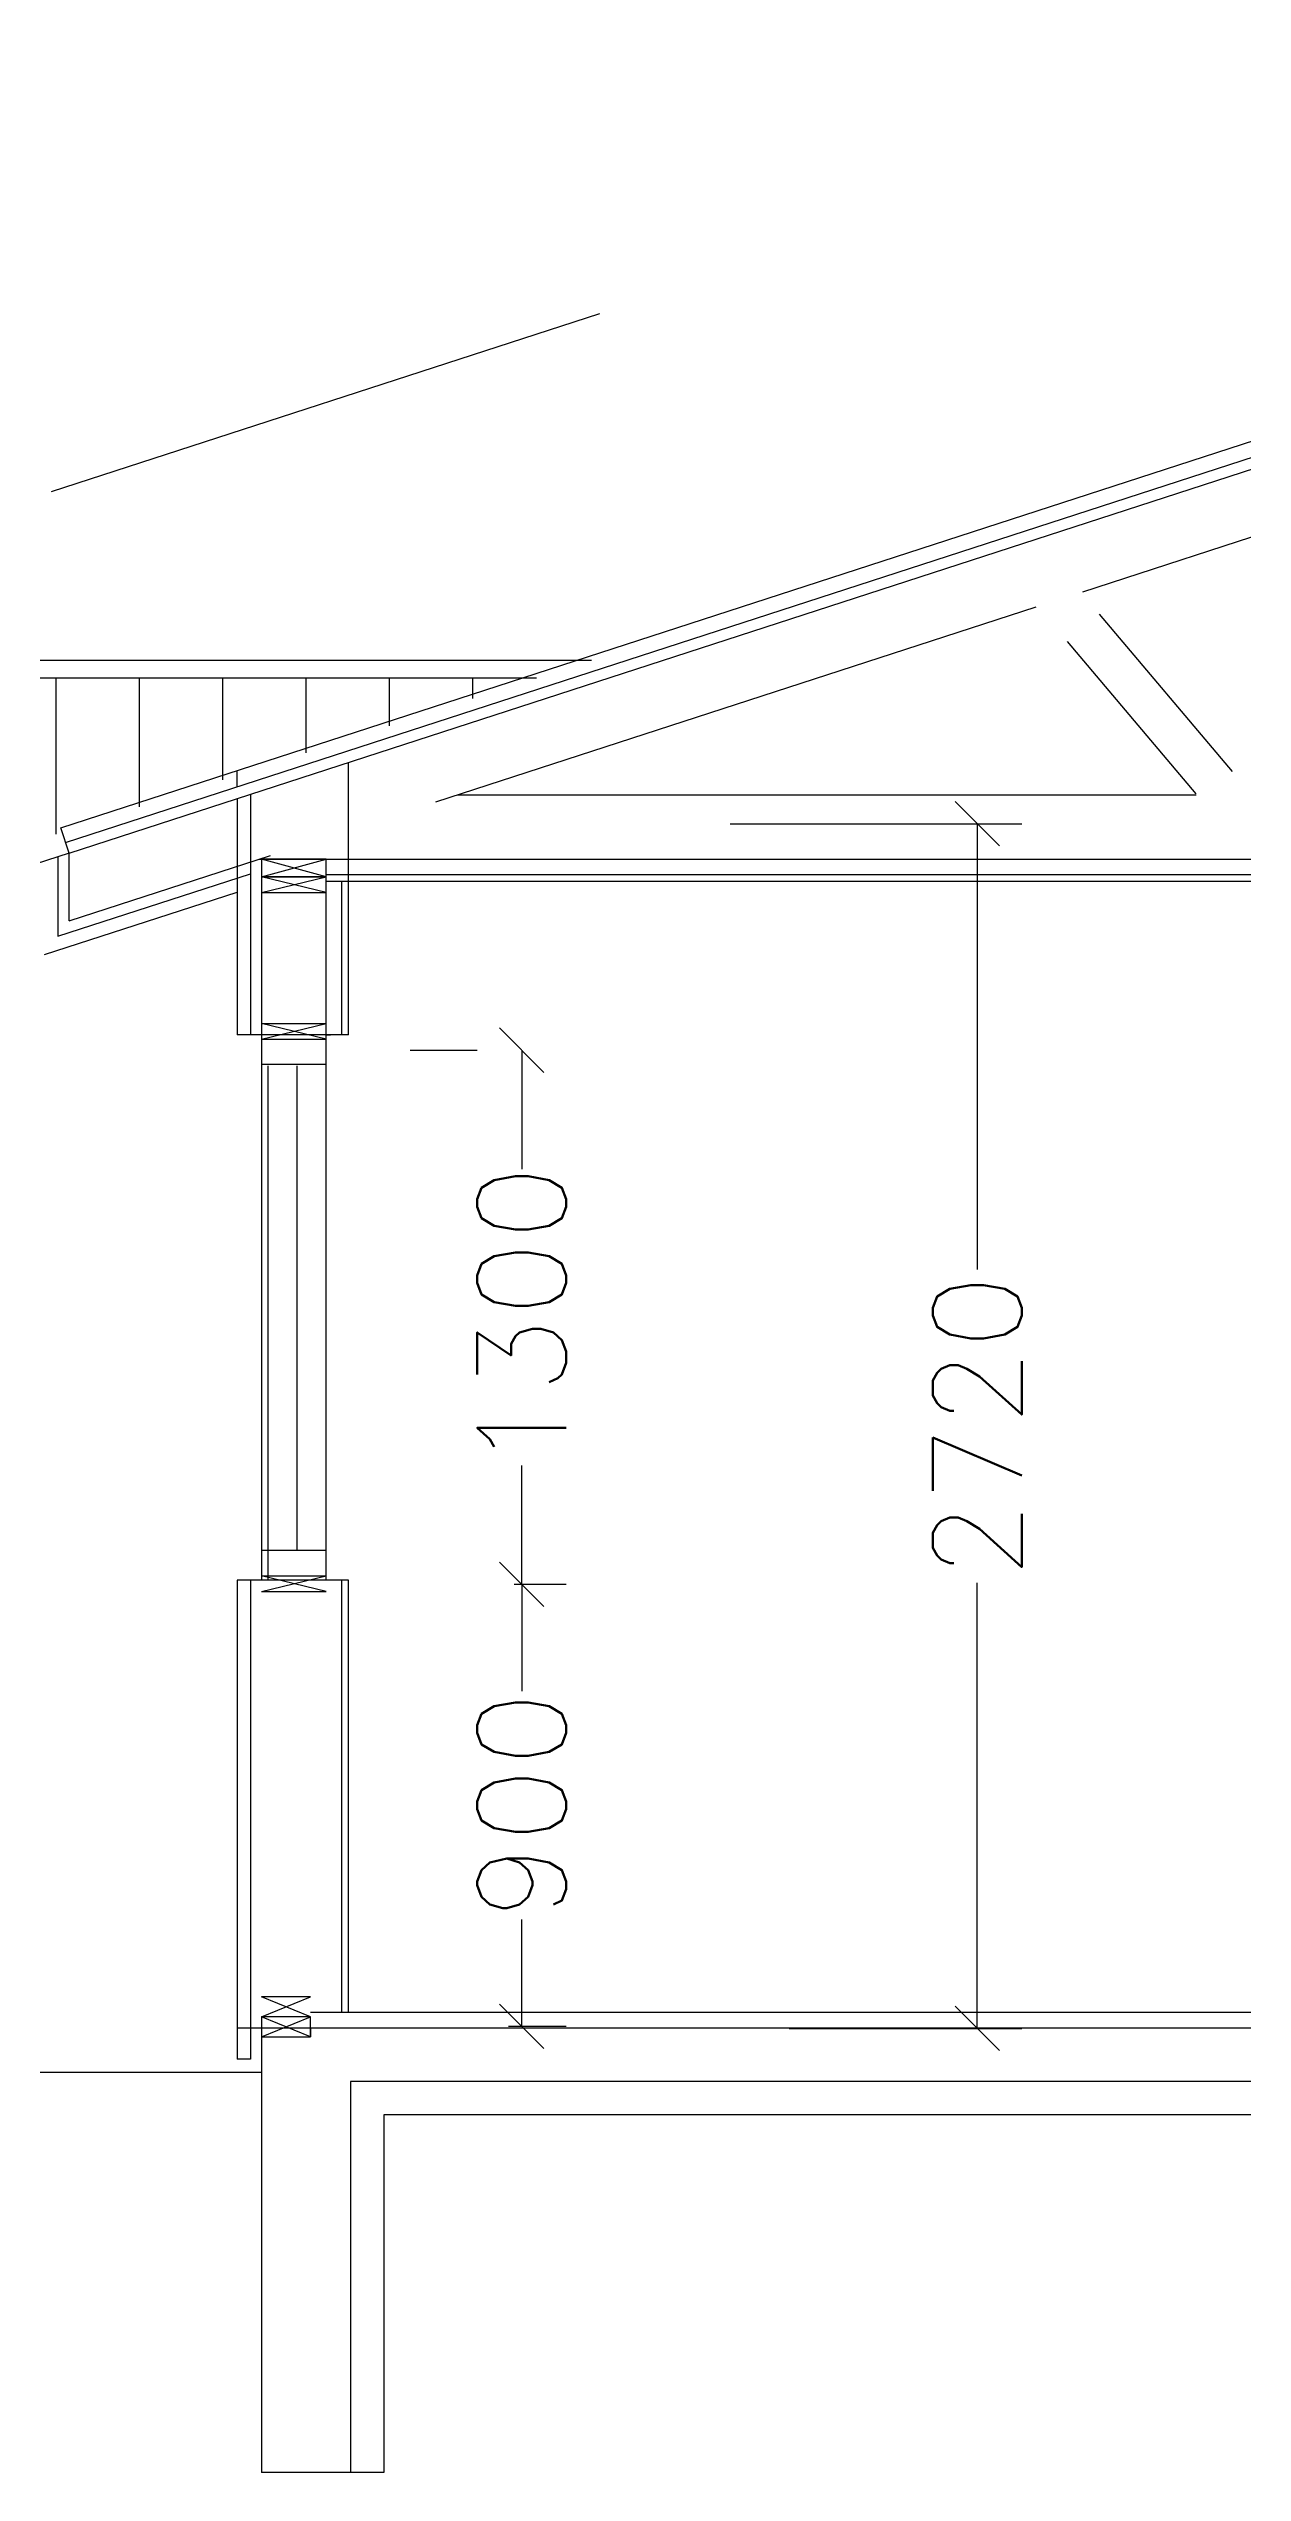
# Model space of a CAD drawing. Header units: inches. Extents: x -533180 to -137302, y 73174 to 405541.
# Drawn here: x -265157 to -262472, y 132641 to 138095 of the extents above; entities that cross this region are included whole.
import ezdxf

# ---------------------------------------------------------------- set-up
doc = ezdxf.new("R2010")
doc.units = ezdxf.units.IN
doc.header["$LTSCALE"] = 100
doc.header["$MEASUREMENT"] = 0
doc.layers.get('0').update_dxf_attribs({"linetype": 'CONTINUOUS'})
doc.layers.get('DEFPOINTS').update_dxf_attribs({"linetype": 'CONTINUOUS'})
for name, color, linetype in [('INNVE', 7, 'CONTINUOUS'), ('KLÆDNING', 1, 'CONTINUOUS'), ('SKRAF', 6, 'CONTINUOUS'), ('STEYPA-SOKKULL', 3, 'CONTINUOUS'), ('TEKST', 2, 'CONTINUOUS'), ('TIMBUR-EINING', 2, 'CONTINUOUS')]:
    doc.layers.add(name, color=color, linetype=linetype)
doc.styles.add('ICAD-1', font='simplex', dxfattribs={"height": 200})
doc.dimstyles.new('BJARMAHLID$0', dxfattribs={"dimscale": 100, "dimtxt": 0.18, "dimasz": 1, "dimexe": 1, "dimexo": 3, "dimgap": 0, "dimtad": 0, "dimtoh": 1, "dimdec": 0, "dimzin": 0, "dimdsep": 46, "dimtxsty": 'ICAD-1', "dimblk1": 'OBLIQUE', "dimblk2": 'OBLIQUE', "dimsah": 1, "dimcen": 0.09, "dimclrd": 1, "dimclre": 1, "dimclrt": 2, "dimadec": 0, "dimazin": 0, "dimtfac": 1, "dimtdec": 0, "dimtofl": 0, "dimtmove": 2, "dimatfit": 3, "dimldrblk": 'OBLIQUE', "dimfxl": 1, "dimtolj": 1, "dimtzin": 0, "dimarcsym": 0})

# ---------------------------------------------------------------- blocks, each defined once
blk = doc.blocks.new('_OBLIQUE')
at = {"color": 0, "linetype": 'ByBlock'}
blk.add_line((-0.5, -0.5), (0.5, 0.5), dxfattribs=at)
blk = doc.blocks.new('*D92')
at = {"layer": 'DEFPOINTS', "color": 0}
for p in [(-263924.1, 136350.8), (-263068.8, 136350.8), (-263792, 133640.5)]:
    blk.add_point(p, dxfattribs=at)
at = {"layer": 'TEKST', "color": 1, "lineweight": -2}
for p, q in [((-263624.1, 136350.8), (-262968.8, 136350.8)), ((-263068.8, 136350.8), (-263068.8, 135348)), ((-263068.8, 133640.5), (-263068.8, 134643.2)), ((-263492, 133640.5), (-262968.8, 133640.5))]:
    blk.add_line(p, q, dxfattribs=at)
at = {"layer": 'TEKST', "color": 1, "lineweight": -2, "xscale": 100, "yscale": 100, "zscale": 100}
for p, rotation in [((-263068.8, 136350.8), 90), ((-263068.8, 133640.5), 270)]:
    blk.add_blockref('_OBLIQUE', p, dxfattribs=dict(at, rotation=rotation))
at = {"layer": 'TEKST', "color": 2, "insert": (-263068.8, 134995.6), "char_height": 200, "attachment_point": 5, "rotation": 90, "style": 'ICAD-1'}
blk.add_mtext('\\A1;{2720}', dxfattribs=at)
blk = doc.blocks.new('*D93')
at = {"layer": 'DEFPOINTS', "color": 0}
for p in [(-264093, 135841.3), (-264044.1, 135841.3), (-264410.4, 134639.5)]:
    blk.add_point(p, dxfattribs=at)
at = {"layer": 'TEKST', "color": 1, "lineweight": -2}
for p, q in [((-264344.1, 135841.3), (-264193, 135841.3)), ((-264093, 135841.3), (-264093, 135573.7)), ((-264093, 134639.5), (-264093, 134907)), ((-264110.4, 134639.5), (-263993, 134639.5))]:
    blk.add_line(p, q, dxfattribs=at)
at = {"layer": 'TEKST', "color": 1, "lineweight": -2, "xscale": 100, "yscale": 100, "zscale": 100}
for p, rotation in [((-264093, 135841.3), 90), ((-264093, 134639.5), 270)]:
    blk.add_blockref('_OBLIQUE', p, dxfattribs=dict(at, rotation=rotation))
at = {"layer": 'TEKST', "color": 2, "insert": (-264093, 135240.4), "char_height": 200, "attachment_point": 5, "rotation": 90, "style": 'ICAD-1'}
blk.add_mtext('\\A1;1300', dxfattribs=at)
blk = doc.blocks.new('*D94')
at = {"layer": 'DEFPOINTS', "color": 0}
for p in [(-264410.4, 134639.5), (-264093, 134639.5), (-264422.6, 133645.1)]:
    blk.add_point(p, dxfattribs=at)
at = {"layer": 'TEKST', "color": 1, "lineweight": -2}
for p, q in [((-264110.4, 134639.5), (-263993, 134639.5)), ((-264093, 134639.5), (-264093, 134399.4)), ((-264093, 133645.1), (-264093, 133885.1)), ((-264122.6, 133645.1), (-263993, 133645.1))]:
    blk.add_line(p, q, dxfattribs=at)
at = {"layer": 'TEKST', "color": 1, "lineweight": -2, "xscale": 100, "yscale": 100, "zscale": 100}
for p, rotation in [((-264093, 134639.5), 90), ((-264093, 133645.1), 270)]:
    blk.add_blockref('_OBLIQUE', p, dxfattribs=dict(at, rotation=rotation))
at = {"layer": 'TEKST', "color": 2, "insert": (-264093, 134142.3), "char_height": 200, "attachment_point": 5, "rotation": 90, "style": 'ICAD-1'}
blk.add_mtext('\\A1;900', dxfattribs=at)

msp = doc.modelspace()

# ---------------------------------------------------------------- hatches: boundary and pattern name
at = {"layer": 'KLÆDNING'}
h = msp.add_hatch(dxfattribs=at)
h.set_pattern_fill('LINE,_O', color=256, scale=1500, angle=90)
h.set_pattern_definition([(90, (-554452.76, -2387.45), (187.5, 1e-14), [])])
h.paths.add_polyline_path([(-266203.8, 136678.7), (-264059.6, 136678.7), (-265171.5, 136317.4), (-266203.8, 136317.4)])

# ---------------------------------------------------------------- linework, layer by layer
at = {"layer": 'INNVE', "color": 1}
for p, q in [((-264482.9, 135876.1), (-264482.9, 136488.6)), ((-258736.9, 136236.1), (-264532.9, 136236.1)), ((-258736.9, 136221.1), (-264532.9, 136221.1)), ((-264497.9, 135876.1), (-264497.9, 136221.1)), ((-264497.9, 133676.1), (-264497.9, 134648.6)), ((-264482.9, 133676.1), (-264482.9, 134648.6))]:
    msp.add_line(p, q, dxfattribs=at)
at = {"layer": 'KLÆDNING'}
for p, q in [((-266203.8, 136718.7), (-263936.5, 136718.7)), ((-266203.8, 136678.7), (-264059.6, 136678.7))]:
    msp.add_line(p, q, dxfattribs=at)
at = {"layer": 'SKRAF', "color": 1}
for p, q in [((-264732.9, 136433.6), (-264732.9, 136470.4)), ((-264677.9, 136231.1), (-264532.9, 136271.1)), ((-264532.9, 136231.1), (-264677.9, 136271.1)), ((-264677.9, 136196.1), (-264532.9, 136231.1)), ((-264532.9, 136196.1), (-264677.9, 136231.1)), ((-264677.9, 135866.1), (-264532.9, 135901.1)), ((-264532.9, 135866.1), (-264677.9, 135901.1)), ((-264532.9, 134623.6), (-264677.9, 134658.6)), ((-264677.9, 134623.6), (-264532.9, 134658.6)), ((-264677.9, 133666.1), (-264567.9, 133711.1)), ((-264567.9, 133666.1), (-264677.9, 133711.1)), ((-258511.9, 133676.1), (-264567.9, 133676.1)), ((-264677.9, 133621.1), (-264567.9, 133666.1)), ((-264567.9, 133621.1), (-264677.9, 133666.1))]:
    msp.add_line(p, q, dxfattribs=at)
at = {"layer": 'STEYPA-SOKKULL', "color": 1}
for p in [(-264677.9, 133621.1), (-264567.9, 133641.1)]:
    msp.add_line(p, (-264567.9, 133621.1), dxfattribs=at)
at = {"layer": 'TEKST', "color": 2}
msp.add_line((-265150.3, 137098.2), (-263917.7, 137498.8), dxfattribs=at)
at = {"layer": 'TEKST'}
for p, q in [((-258511.9, 133641.1), (-264731.1, 133641.1)), ((-264677.9, 133641.1), (-264677.9, 132641.1)), ((-264477.9, 133521.1), (-264477.9, 132641.1)), ((-258711.9, 133521.1), (-264477.9, 133521.1)), ((-264402.9, 133446.1), (-264402.9, 132641.1)), ((-258711.9, 133446.1), (-264402.9, 133446.1)), ((-264402.9, 132641.1), (-264677.9, 132641.1))]:
    msp.add_line(p, q, dxfattribs=at)
at = {"layer": 'TEKST', "color": 3}
msp.add_line((-264677.9, 133541.1), (-269008.7, 133541.1), dxfattribs=at)
at = {"layer": 'TIMBUR-EINING', "color": 1}
for p, q in [((-265129.4, 136341.6), (-259732.9, 138095)), ((-265118.6, 136308.3), (-259732.9, 138058.2)), ((-265110.9, 136284.5), (-259732.9, 138031.9)), ((-262831.7, 136872.6), (-261190.8, 137405.8)), ((-264285.9, 136400.1), (-262936.5, 136838.6)), ((-262494.6, 136468.1), (-262793.6, 136822.1)), ((-262576.9, 136418.3), (-262866.2, 136760.8)), ((-264732.9, 136407.3), (-264732.9, 135876.1)), ((-264702.9, 136417.1), (-264702.9, 135876.1)), ((-264236.6, 136416.1), (-262576.9, 136416.1)), ((-265110.9, 136284.5), (-265129.4, 136341.6)), ((-265110.9, 136284.5), (-265187.2, 136259.7)), ((-265135.9, 136276.4), (-265135.9, 136097.7)), ((-265110.9, 136132.1), (-265110.9, 136284.5)), ((-265110.9, 136132.1), (-264657.9, 136279.2)), ((-264682.9, 136271.1), (-258736.9, 136271.1)), ((-264677.9, 136271.1), (-264677.9, 136231.1)), ((-264532.9, 136271.1), (-264677.9, 136271.1)), ((-264532.9, 136231.1), (-264532.9, 136271.1)), ((-265165.9, 136056.4), (-264732.9, 136197)), ((-265135.9, 136097.7), (-264702.9, 136238.3)), ((-264677.9, 136231.1), (-264532.9, 136231.1)), ((-264677.9, 136196.1), (-264532.9, 136196.1)), ((-264482.9, 135876.1), (-264732.9, 135876.1)), ((-264677.9, 135901.1), (-264532.9, 135901.1)), ((-264677.9, 135866.1), (-264532.9, 135866.1)), ((-264532.9, 135876.1), (-264522.9, 135876.1)), ((-264677.9, 135809.6), (-264532.9, 135809.6)), ((-264662.9, 134648.6), (-264662.9, 135806.1)), ((-264597.9, 134716), (-264597.9, 135806.1)), ((-264677.9, 134716), (-264532.9, 134716)), ((-264677.9, 134658.6), (-264532.9, 134658.6)), ((-264732.9, 134648.6), (-264732.9, 133571.1)), ((-264482.9, 134648.6), (-264732.9, 134648.6)), ((-264702.9, 134648.6), (-264702.9, 133571.1)), ((-264677.9, 134623.6), (-264532.9, 134623.6)), ((-264522.9, 134648.6), (-264532.9, 134648.6)), ((-264567.9, 133711.1), (-264677.9, 133711.1)), ((-264522.9, 133676.1), (-264567.9, 133676.1)), ((-264567.9, 133666.1), (-264677.9, 133666.1)), ((-264567.9, 133666.1), (-264677.9, 133666.1)), ((-264677.9, 133666.1), (-264677.9, 133621.1)), ((-264677.9, 133621.1), (-264567.9, 133621.1)), ((-264567.9, 133621.1), (-264567.9, 133666.1)), ((-264702.9, 133571.1), (-264732.9, 133571.1))]:
    msp.add_line(p, q, dxfattribs=at)
msp.add_lwpolyline([(-264532.9, 134648.6), (-264532.9, 136196.1), (-264532.9, 136231.1), (-264677.9, 136231.1), (-264677.9, 136196.1), (-264677.9, 134648.6)], dxfattribs=at)

# ---------------------------------------------------------------- dimensions: what is measured, and where the dimension line sits
at = {"layer": 'TEKST'}
for base, p1, p2, angle, text, picture, middle in [((-263068.8, 136350.8), (-263792, 133640.5), (-263924.1, 136350.8), 90, '{2720}', '*D92', (-263068.8, 134995.6)), ((-264093, 135841.3), (-264410.4, 134639.5), (-264044.1, 135841.3), 270, '1300', '*D93', (-264093, 135240.4)), ((-264093, 134639.5), (-264422.6, 133645.1), (-264410.4, 134639.5), 270, '900', '*D94', (-264093, 134142.3))]:
    dim = msp.add_linear_dim(base=base, p1=p1, p2=p2, angle=angle, text=text, dimstyle='BJARMAHLID$0', dxfattribs=at)
    dim.commit()
    dim.dimension.update_dxf_attribs({"geometry": picture, "text_midpoint": middle})

doc.saveas('drawing.dxf')
